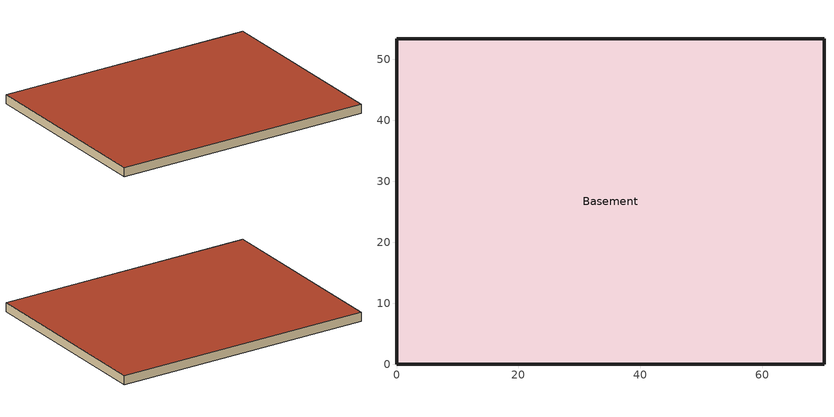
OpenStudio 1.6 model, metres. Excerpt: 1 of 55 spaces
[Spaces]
Basement
 floor ground: 70.1,53.34 70.1,0 0,0 0,53.34 z-2.44
 wall ground: 0,0 70.1,0 70.1,53.34 0,53.34 0,0 z-2.44:0
 roof outside: 70.1,0 70.1,53.34 0,53.34 0,0 z0
[Schedule:Ruleset]
Name | Default Day Schedule
NECB-C-Occ | Schedule Day 18
NECB-C-Ltg | Schedule Day 19
NECB-C-Equ | Schedule Day 20
NECB-C-Fan | Schedule Day 21
NECB-C-Proc | Schedule Day 22
NECB-C-Clg | Schedule Day 23
NECB-C-Htg | Schedule Day 24
NECB-C-HW | Schedule Day 25
[Schedule:Day]
Schedule Day 18; wkdNECB-C-Occ 1: 1, 0, 0, 2, 0, 0, 3, 0, 0, 4, 0, 0, 5, 0, 0, 6, 0, 0, 7, 0, 0, 8, 0, 0, 9, 0, 0.1, 10, 0, 0.2, 11, 0, 0.5, 12, 0, 0.5, 13, 0, 0.7, 14, 0, 0.7, 15, 0, 0.7, 16, 0, 0.7, 17, 0, 0.8, 18, 0, 0.7, 19, 0, 0.5, 20, 0, 0.3, 21, 0, 0.3, 22, 0, 0, 23, 0, 0, 24, 0, 0
satNECB-C-Occ 1: 1, 0, 0, 2, 0, 0, 3, 0, 0, 4, 0, 0, 5, 0, 0, 6, 0, 0, 7, 0, 0, 8, 0, 0, 9, 0, 0.1, 10, 0, 0.2, 11, 0, 0.5, 12, 0, 0.6, 13, 0, 0.8, 14, 0, 0.9, 15, 0, 0.9, 16, 0, 0.9, 17, 0, 0.8, 18, 0, 0.7, 19, 0, 0.5, 20, 0, 0.2, 21, 0, 0.2, 22, 0, 0, 23, 0, 0, 24, 0, 0
sunNECB-C-Occ 1: 1, 0, 0, 2, 0, 0, 3, 0, 0, 4, 0, 0, 5, 0, 0, 6, 0, 0, 7, 0, 0, 8, 0, 0, 9, 0, 0, 10, 0, 0, 11, 0, 0.1, 12, 0, 0.2, 13, 0, 0.2, 14, 0, 0.4, 15, 0, 0.4, 16, 0, 0.4, 17, 0, 0.4, 18, 0, 0.4, 19, 0, 0.2, 20, 0, 0, 21, 0, 0, 22, 0, 0, 23, 0, 0, 24, 0, 0
Schedule Day 19; wkdNECB-C-Ltg 1; satNECB-C-Ltg 1; Schedule Day 20; wkdNECB-C-Equ 1; satNECB-C-Equ 1; Schedule Day 22; wkdNECB-C-Proc 1; satNECB-C-Proc 1: 1, 0, 0.05, 2, 0, 0.05, 3, 0, 0.05, 4, 0, 0.05, 5, 0, 0.05, 6, 0, 0.05, 7, 0, 0.05, 8, 0, 0.05, 9, 0, 0.5, 10, 0, 0.9, 11, 0, 0.9, 12, 0, 0.9, 13, 0, 0.9, 14, 0, 0.9, 15, 0, 0.9, 16, 0, 0.9, 17, 0, 0.9, 18, 0, 0.9, 19, 0, 0.9, 20, 0, 0.6, 21, 0, 0.5, 22, 0, 0.05, 23, 0, 0.05, 24, 0, 0.05
sunNECB-C-Ltg 1; sunNECB-C-Equ 1; sunNECB-C-Proc 1: 1, 0, 0.05, 2, 0, 0.05, 3, 0, 0.05, 4, 0, 0.05, 5, 0, 0.05, 6, 0, 0.05, 7, 0, 0.05, 8, 0, 0.05, 9, 0, 0.05, 10, 0, 0.05, 11, 0, 0.5, 12, 0, 0.9, 13, 0, 0.9, 14, 0, 0.9, 15, 0, 0.9, 16, 0, 0.9, 17, 0, 0.9, 18, 0, 0.9, 19, 0, 0.6, 20, 0, 0.05, 21, 0, 0.05, 22, 0, 0.05, 23, 0, 0.05, 24, 0, 0.05
Schedule Day 21; wkdNECB-C-Fan 1; satNECB-C-Fan 1: 1, 0, 0, 2, 0, 0, 3, 0, 0, 4, 0, 0, 5, 0, 0, 6, 0, 0, 7, 0, 0, 8, 0, 1, 9, 0, 1, 10, 0, 1, 11, 0, 1, 12, 0, 1, 13, 0, 1, 14, 0, 1, 15, 0, 1, 16, 0, 1, 17, 0, 1, 18, 0, 1, 19, 0, 1, 20, 0, 1, 21, 0, 1, 22, 0, 0, 23, 0, 0, 24, 0, 0
sunNECB-C-Fan 1: 1, 0, 0, 2, 0, 0, 3, 0, 0, 4, 0, 0, 5, 0, 0, 6, 0, 0, 7, 0, 0, 8, 0, 0, 9, 0, 0, 10, 0, 1, 11, 0, 1, 12, 0, 1, 13, 0, 1, 14, 0, 1, 15, 0, 1, 16, 0, 1, 17, 0, 1, 18, 0, 1, 19, 0, 1, 20, 0, 0, 21, 0, 0, 22, 0, 0, 23, 0, 0, 24, 0, 0
Schedule Day 23; wkdNECB-C-Clg 1; satNECB-C-Clg 1: 1, 0, 35, 2, 0, 35, 3, 0, 35, 4, 0, 35, 5, 0, 35, 6, 0, 35, 7, 0, 35, 8, 0, 24, 9, 0, 24, 10, 0, 24, 11, 0, 24, 12, 0, 24, 13, 0, 24, 14, 0, 24, 15, 0, 24, 16, 0, 24, 17, 0, 24, 18, 0, 24, 19, 0, 24, 20, 0, 24, 21, 0, 24, 22, 0, 35, 23, 0, 35, 24, 0, 35
sunNECB-C-Clg 1: 1, 0, 35, 2, 0, 35, 3, 0, 35, 4, 0, 35, 5, 0, 35, 6, 0, 35, 7, 0, 35, 8, 0, 35, 9, 0, 35, 10, 0, 24, 11, 0, 24, 12, 0, 24, 13, 0, 24, 14, 0, 24, 15, 0, 24, 16, 0, 24, 17, 0, 24, 18, 0, 24, 19, 0, 24, 20, 0, 35, 21, 0, 35, 22, 0, 35, 23, 0, 35, 24, 0, 35
Schedule Day 24; wkdNECB-C-Htg 1; satNECB-C-Htg 1: 1, 0, 18, 2, 0, 18, 3, 0, 18, 4, 0, 18, 5, 0, 18, 6, 0, 18, 7, 0, 18, 8, 0, 20, 9, 0, 22, 10, 0, 22, 11, 0, 22, 12, 0, 22, 13, 0, 22, 14, 0, 22, 15, 0, 22, 16, 0, 22, 17, 0, 22, 18, 0, 22, 19, 0, 22, 20, 0, 22, 21, 0, 22, 22, 0, 18, 23, 0, 18, 24, 0, 18
sunNECB-C-Htg 1: 1, 0, 18, 2, 0, 18, 3, 0, 18, 4, 0, 18, 5, 0, 18, 6, 0, 18, 7, 0, 18, 8, 0, 18, 9, 0, 18, 10, 0, 20, 11, 0, 22, 12, 0, 22, 13, 0, 22, 14, 0, 22, 15, 0, 22, 16, 0, 22, 17, 0, 22, 18, 0, 22, 19, 0, 22, 20, 0, 18, 21, 0, 18, 22, 0, 18, 23, 0, 18, 24, 0, 18
Schedule Day 25; wkdNECB-C-HW 1: 1, 0, 0.05, 2, 0, 0.05, 3, 0, 0.05, 4, 0, 0.05, 5, 0, 0.05, 6, 0, 0.05, 7, 0, 0.05, 8, 0, 0.05, 9, 0, 0.1, 10, 0, 0.2, 11, 0, 0.3, 12, 0, 0.4, 13, 0, 0.8, 14, 0, 0.8, 15, 0, 0.8, 16, 0, 0.8, 17, 0, 0.6, 18, 0, 0.4, 19, 0, 0.3, 20, 0, 0.2, 21, 0, 0.2, 22, 0, 0.05, 23, 0, 0.05, 24, 0, 0.05
satNECB-C-HW 1: 1, 0, 0.05, 2, 0, 0.05, 3, 0, 0.05, 4, 0, 0.05, 5, 0, 0.05, 6, 0, 0.05, 7, 0, 0.05, 8, 0, 0.05, 9, 0, 0.1, 10, 0, 0.2, 11, 0, 0.3, 12, 0, 0.5, 13, 0, 0.9, 14, 0, 0.9, 15, 0, 0.9, 16, 0, 0.9, 17, 0, 0.7, 18, 0, 0.5, 19, 0, 0.3, 20, 0, 0.2, 21, 0, 0.2, 22, 0, 0.05, 23, 0, 0.05, 24, 0, 0.05
sunNECB-C-HW 1: 1, 0, 0.05, 2, 0, 0.05, 3, 0, 0.05, 4, 0, 0.05, 5, 0, 0.05, 6, 0, 0.05, 7, 0, 0.05, 8, 0, 0.05, 9, 0, 0.05, 10, 0, 0.05, 11, 0, 0.1, 12, 0, 0.2, 13, 0, 0.4, 14, 0, 0.8, 15, 0, 0.8, 16, 0, 0.6, 17, 0, 0.4, 18, 0, 0.3, 19, 0, 0.2, 20, 0, 0.05, 21, 0, 0.05, 22, 0, 0.05, 23, 0, 0.05, 24, 0, 0.05
[Schedule:Rule] Date Specification Type=DateRange; Start Month=1; Start Day=1; End Month=12; End Day=31
Name | Schedule Ruleset | Rule Order | Day Schedule | Apply Sunday | Apply Monday | Apply Tuesday | Apply Wednesday | Apply Thursday | Apply Friday | Apply Saturday
wkdNECB-C-Occ rule | NECB-C-Occ | 2 | wkdNECB-C-Occ 1 | No | Yes | Yes | Yes | Yes | Yes | No
satNECB-C-Occrule | NECB-C-Occ | 1 | satNECB-C-Occ 1 | No | No | No | No | No | No | Yes
sunNECB-C-Occrule | NECB-C-Occ | 0 | sunNECB-C-Occ 1 | Yes | No | No | No | No | No | No
wkdNECB-C-Ltg rule | NECB-C-Ltg | 2 | wkdNECB-C-Ltg 1 | No | Yes | Yes | Yes | Yes | Yes | No
satNECB-C-Ltgrule | NECB-C-Ltg | 1 | satNECB-C-Ltg 1 | No | No | No | No | No | No | Yes
sunNECB-C-Ltgrule | NECB-C-Ltg | 0 | sunNECB-C-Ltg 1 | Yes | No | No | No | No | No | No
wkdNECB-C-Equ rule | NECB-C-Equ | 2 | wkdNECB-C-Equ 1 | No | Yes | Yes | Yes | Yes | Yes | No
satNECB-C-Equrule | NECB-C-Equ | 1 | satNECB-C-Equ 1 | No | No | No | No | No | No | Yes
sunNECB-C-Equrule | NECB-C-Equ | 0 | sunNECB-C-Equ 1 | Yes | No | No | No | No | No | No
wkdNECB-C-Fan rule | NECB-C-Fan | 2 | wkdNECB-C-Fan 1 | No | Yes | Yes | Yes | Yes | Yes | No
satNECB-C-Fanrule | NECB-C-Fan | 1 | satNECB-C-Fan 1 | No | No | No | No | No | No | Yes
sunNECB-C-Fanrule | NECB-C-Fan | 0 | sunNECB-C-Fan 1 | Yes | No | No | No | No | No | No
wkdNECB-C-Proc rule | NECB-C-Proc | 2 | wkdNECB-C-Proc 1 | No | Yes | Yes | Yes | Yes | Yes | No
satNECB-C-Procrule | NECB-C-Proc | 1 | satNECB-C-Proc 1 | No | No | No | No | No | No | Yes
sunNECB-C-Procrule | NECB-C-Proc | 0 | sunNECB-C-Proc 1 | Yes | No | No | No | No | No | No
wkdNECB-C-Clg rule | NECB-C-Clg | 2 | wkdNECB-C-Clg 1 | No | Yes | Yes | Yes | Yes | Yes | No
satNECB-C-Clgrule | NECB-C-Clg | 1 | satNECB-C-Clg 1 | No | No | No | No | No | No | Yes
sunNECB-C-Clgrule | NECB-C-Clg | 0 | sunNECB-C-Clg 1 | Yes | No | No | No | No | No | No
wkdNECB-C-Htg rule | NECB-C-Htg | 2 | wkdNECB-C-Htg 1 | No | Yes | Yes | Yes | Yes | Yes | No
satNECB-C-Htgrule | NECB-C-Htg | 1 | satNECB-C-Htg 1 | No | No | No | No | No | No | Yes
sunNECB-C-Htgrule | NECB-C-Htg | 0 | sunNECB-C-Htg 1 | Yes | No | No | No | No | No | No
wkdNECB-C-HW rule | NECB-C-HW | 2 | wkdNECB-C-HW 1 | No | Yes | Yes | Yes | Yes | Yes | No
satNECB-C-HWrule | NECB-C-HW | 1 | satNECB-C-HW 1 | No | No | No | No | No | No | Yes
sunNECB-C-HWrule | NECB-C-HW | 0 | sunNECB-C-HW 1 | Yes | No | No | No | No | No | No
